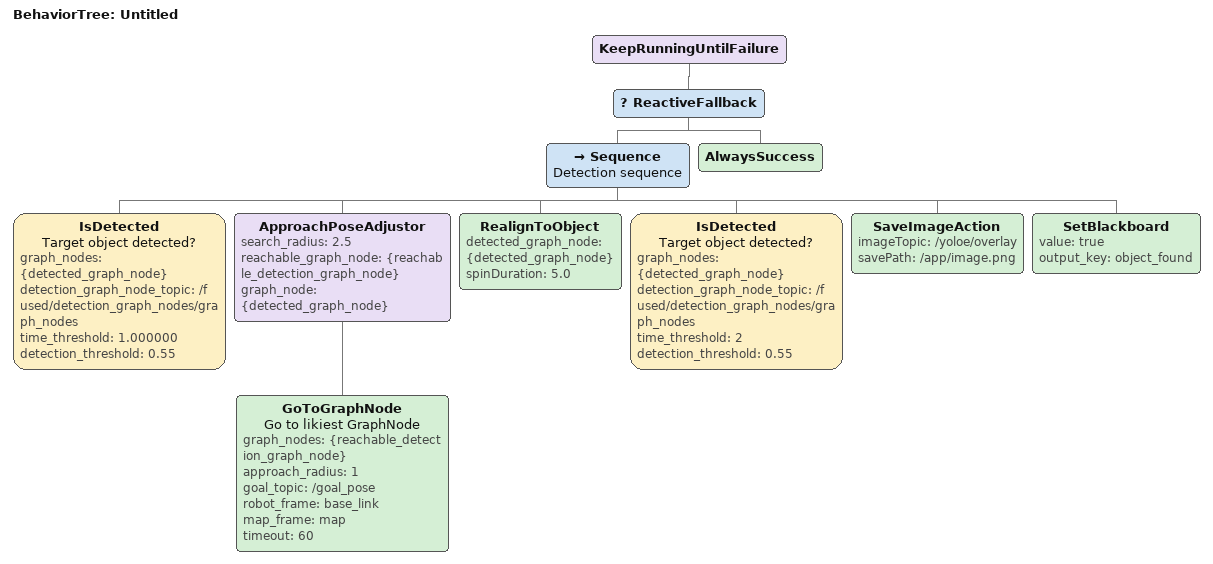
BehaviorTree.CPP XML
<?xml version="1.0" encoding="UTF-8"?>
<root BTCPP_format="4">
  <BehaviorTree ID="Untitled">
    <KeepRunningUntilFailure>
      <ReactiveFallback>
        <Sequence name="Detection sequence">
          <IsDetected name="Target object detected?"
                      graph_nodes="{detected_graph_node}"
                      detection_graph_node_topic="/fused/detection_graph_nodes/graph_nodes"
                      time_threshold="1.000000"
                      detection_threshold="0.55"/>
          <ApproachPoseAdjustor search_radius="2.5"
                                reachable_graph_node="{reachable_detection_graph_node}"
                                graph_node="{detected_graph_node}">
            <GoToGraphNode name="Go to likiest GraphNode"
                           graph_nodes="{reachable_detection_graph_node}"
                           approach_radius="1"
                           goal_topic="/goal_pose"
                           robot_frame="base_link"
                           map_frame="map"
                           timeout="60"/>
          </ApproachPoseAdjustor>
          <RealignToObject detected_graph_node="{detected_graph_node}"
                           spinDuration="5.0"/>
          <IsDetected name="Target object detected?"
                      graph_nodes="{detected_graph_node}"
                      detection_graph_node_topic="/fused/detection_graph_nodes/graph_nodes"
                      time_threshold="2"
                      detection_threshold="0.55"/>
          <SaveImageAction imageTopic="/yoloe/overlay"
                           savePath="/app/image.png"/>
          <SetBlackboard value="true"
                         output_key="object_found"/>
        </Sequence>
        <AlwaysSuccess/>
      </ReactiveFallback>
    </KeepRunningUntilFailure>
  </BehaviorTree>

</root>
